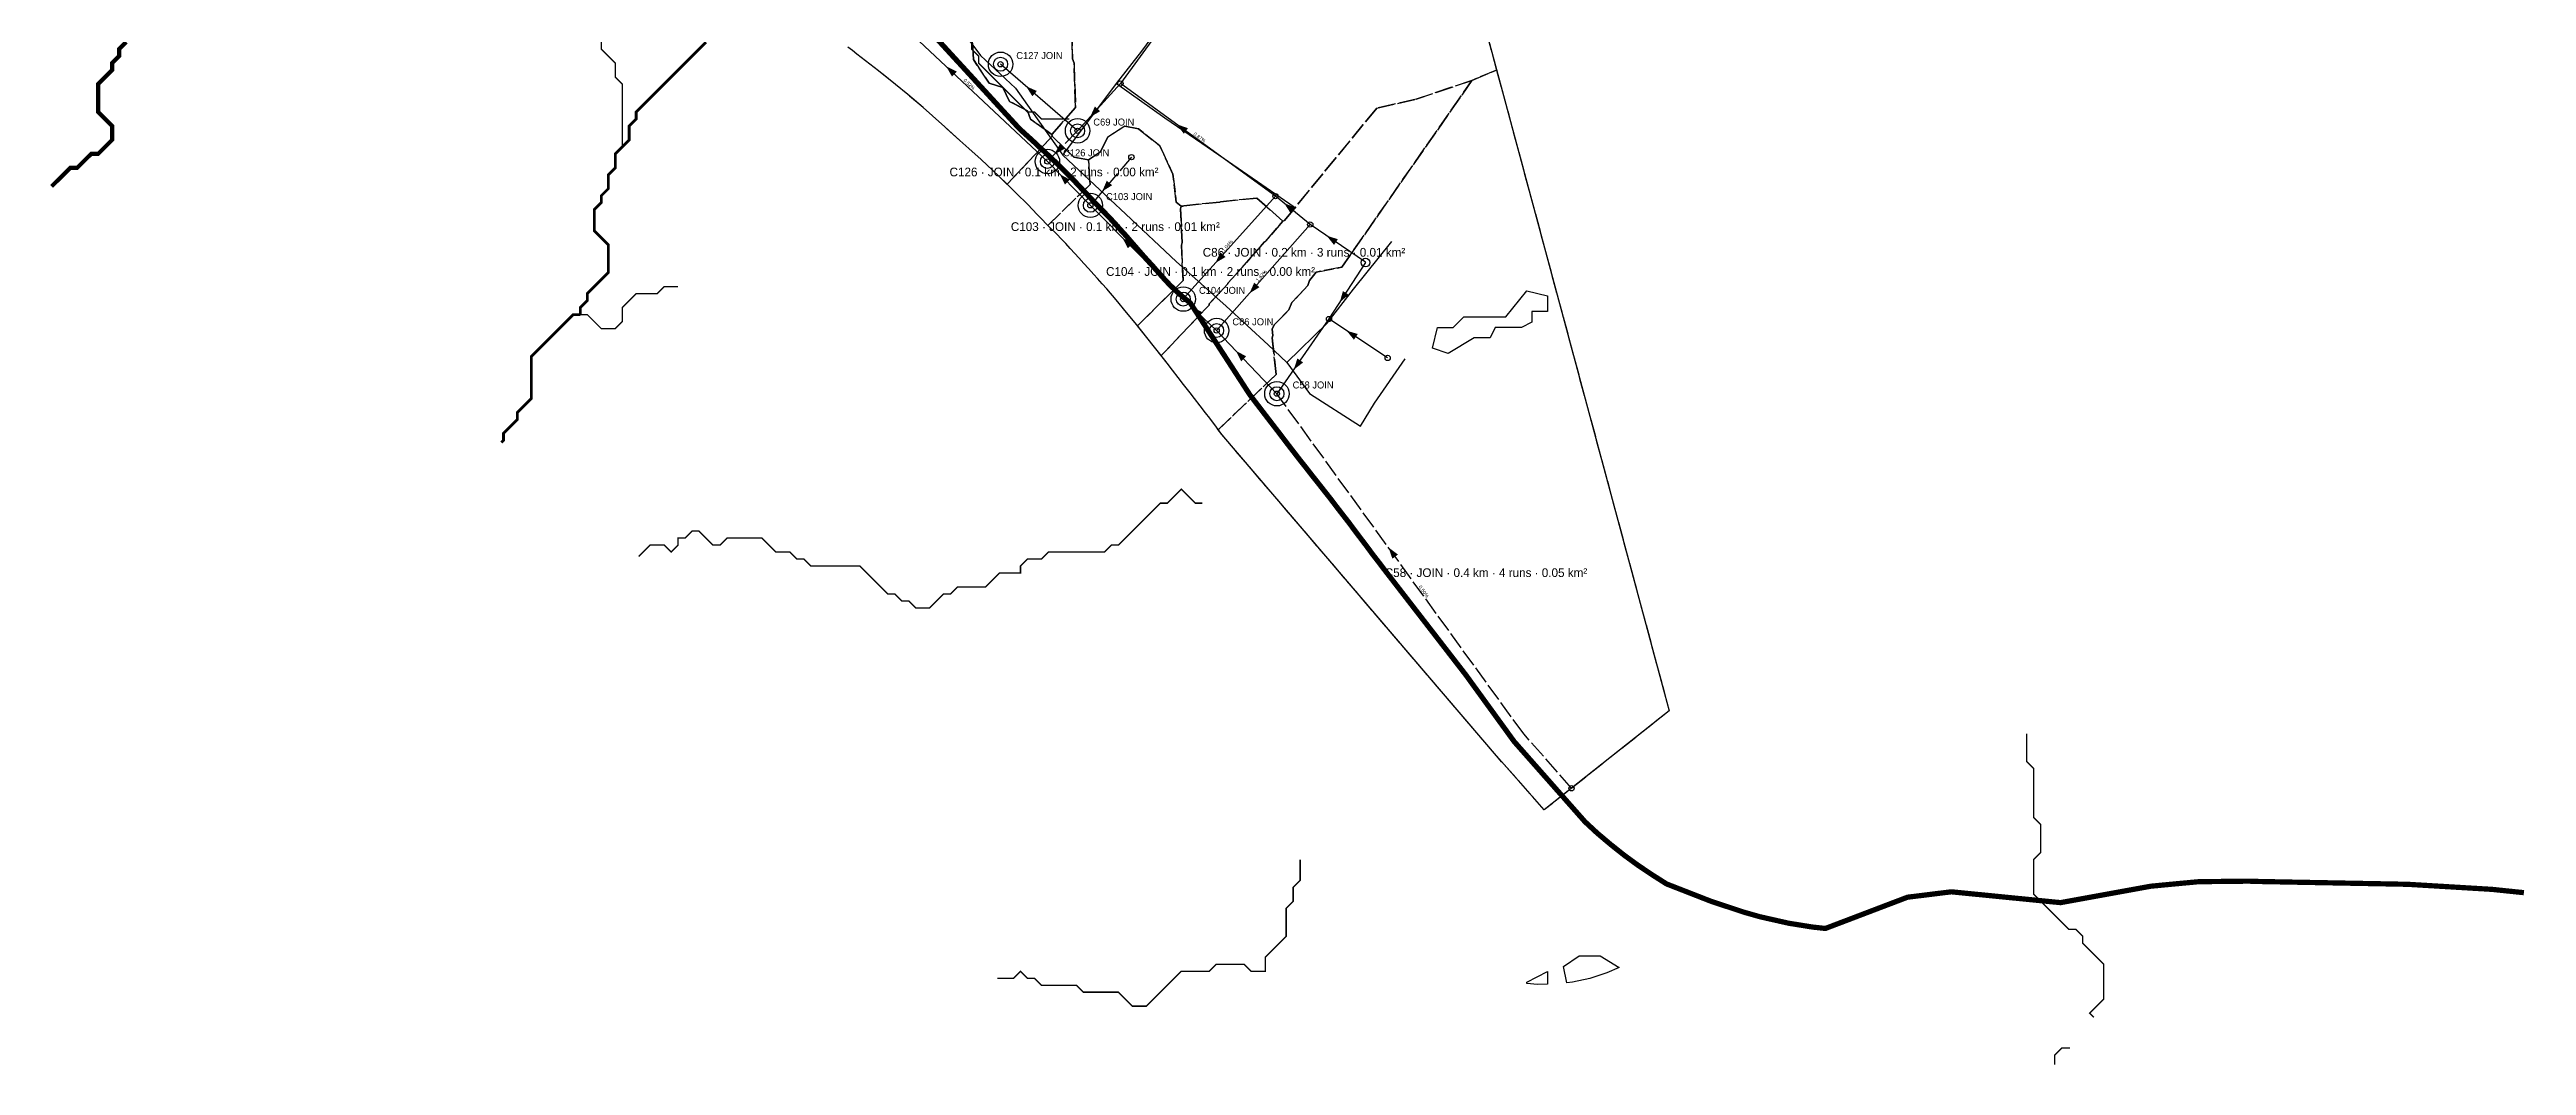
# Model space of a CAD drawing. Header units: metres. Extents: x 442821 to 452274, y 2561971 to 2571293.
# Drawn here: x 450536 to 451954, y 2566590 to 2567172 of the extents above; entities that cross this region are included whole.
import ezdxf
from ezdxf.enums import TextEntityAlignment as Align

# ---------------------------------------------------------------- set-up
doc = ezdxf.new("R2010")
doc.units = ezdxf.units.M
doc.header["$LTSCALE"] = 8
doc.linetypes.add('DASHED', pattern=[1.524, 1.27, -0.254])
for name, color, linetype in [('A_ARROWS', 7, 'Continuous'), ('A_BUILT_2006', 252, 'Continuous'), ('A_CATCH_LABEL', 7, 'Continuous'), ('A_CATCHMENTS', 7, 'Continuous'), ('A_ENVELOPE', 3, 'Continuous'), ('A_GRADIENT', 8, 'Continuous'), ('A_JUNCTIONS', 8, 'Continuous'), ('A_MAIN_PIPE', 5, 'Continuous'), ('A_OUTLET_LABEL', 7, 'Continuous'), ('A_OUTLETS', 7, 'Continuous'), ('A_RUNS', 7, 'Continuous'), ('A_STREAMS', 5, 'Continuous'), ('A_WADI', 4, 'Continuous')]:
    doc.layers.add(name, color=color, linetype=linetype)

msp = doc.modelspace()

# ---------------------------------------------------------------- linework, layer by layer
at = {"layer": 'A_ARROWS', "color": 1}
for points in [[(451049.5, 2567162.5), (451055.5, 2567159.5), (451052.8, 2567156.6)], [(451138.8, 2567090.9), (451141.4, 2567097), (451144.5, 2567094.4)], [(451150.4, 2567064.2), (451156.4, 2567061.1), (451153.5, 2567058.3)], [(451267.3, 2567065.5), (451273.7, 2567063.5), (451271.5, 2567060.2)], [(451223.1, 2567032.5), (451225.8, 2567038.6), (451228.8, 2567036)], [(451215.3, 2566999.6), (451221.2, 2566996.4), (451218.3, 2566993.6)]]:
    msp.add_solid(points, dxfattribs=at)
at = {"layer": 'A_ARROWS', "color": 4}
msp.add_solid([(451095.2, 2567151.1), (451101.4, 2567148.4), (451098.8, 2567145.4)], dxfattribs=at)
at = {"layer": 'A_ARROWS', "color": 2}
for points in [[(451131.8, 2567133.4), (451134.6, 2567139.5), (451137.6, 2567136.8)], [(451181.5, 2567129.3), (451187.9, 2567127.1), (451185.5, 2567123.9)], [(451242.9, 2567084.2), (451249.1, 2567081.7), (451246.5, 2567078.6)]]:
    msp.add_solid(points, dxfattribs=at)
at = {"layer": 'A_ARROWS', "color": 3}
for points in [[(451111.5, 2567112.2), (451114.6, 2567118.1), (451117.4, 2567115.3)], [(451114.4, 2567100.8), (451120.3, 2567097.6), (451117.5, 2567094.8)], [(451203.6, 2567049.9), (451206.4, 2567056), (451209.4, 2567053.3)], [(451274.8, 2567027.4), (451276.6, 2567033.8), (451279.9, 2567031.7)], [(451189.9, 2567024.8), (451195.9, 2567021.8), (451193.2, 2567018.9)], [(451278.7, 2567011.1), (451285.1, 2567009.2), (451282.9, 2567005.9)], [(451248.5, 2566988.8), (451250.5, 2566995.2), (451253.8, 2566992.9)], [(451302.7, 2566886.9), (451308.1, 2566882.9), (451304.9, 2566880.5)]]:
    msp.add_solid(points, dxfattribs=at)
at = {"layer": 'A_BUILT_2006', "color": 252}
for points in [[(451048.8, 2567195.9), (451069.1, 2567168.7)], [(451161.4, 2567171.2), (451169, 2567181.3), (451181, 2567189.7)], [(451146.9, 2567152.6), (451161.4, 2567171.2)], [(451069.1, 2567168.7), (451089.2, 2567150)], [(451089.2, 2567150), (451116.2, 2567111.6)], [(451116.2, 2567111.6), (451146.9, 2567152.6)], [(451146.9, 2567152.6), (451174.6, 2567133)], [(451174.6, 2567133), (451202.5, 2567113.9)], [(451202.5, 2567113.9), (451222.2, 2567100.3)], [(451116.2, 2567111.6), (451125.4, 2567103)], [(451125.4, 2567103), (451152.4, 2567077.9)], [(451222.2, 2567100.3), (451248.7, 2567082)], [(451152.4, 2567077.9), (451181.2, 2567050.7)], [(451282.6, 2567034.8), (451304.6, 2567062.2)], [(451181.2, 2567050.7), (451209.8, 2567025.2)], [(451267.6, 2567015.4), (451282.6, 2567034.8)], [(451209.8, 2567025.2), (451233.8, 2567003)], [(451244.4, 2566992.9), (451267.6, 2567015.4)], [(451233.8, 2567003), (451244.4, 2566992.9)], [(451244.4, 2566992.9), (451257.5, 2566975.2)], [(451294.7, 2566969.6), (451312.2, 2566994.9)], [(451257.5, 2566975.2), (451286.7, 2566956.4)], [(451286.7, 2566956.4), (451294.7, 2566969.6)]]:
    msp.add_lwpolyline(points, dxfattribs=at)
at = {"layer": 'A_CATCHMENTS', "color": 2, "linetype": 'DASHED'}
msp.add_lwpolyline([(451324.1, 2567311.2), (451364.6, 2567160.4), (451350.4, 2567154.4), (451318.5, 2567143.7), (451296, 2567138.6), (451243.1, 2567074.2), (451242.2, 2567073.9), (451227.4, 2567087.1), (451206.6, 2567085), (451206.2, 2567084.8), (451185.6, 2567082.7), (451185, 2567082.5), (451183.9, 2567082.4), (451181.2, 2567084.7), (451179.3, 2567100.7), (451171.8, 2567117), (451159.5, 2567126.8), (451151.7, 2567128.3), (451142.1, 2567122.1), (451137.9, 2567113.6), (451131, 2567109), (451122.5, 2567110.4), (451110.2, 2567122.5), (451110, 2567123.4), (451123.5, 2567139), (451122.7, 2567164.4), (451121.8, 2567166.8), (451121.8, 2567166.8), (451121.3, 2567184.5)], dxfattribs=at)
at = {"layer": 'A_CATCHMENTS', "color": 4, "linetype": 'DASHED'}
msp.add_lwpolyline([(451085.7, 2567142.4), (451081.9, 2567150.3), (451074, 2567152.9), (451065.1, 2567166.4), (451063.9, 2567188), (451067, 2567202.7), (451075, 2567209.3), (451092.1, 2567218.9), (451112.1, 2567226.5), (451115.5, 2567222.3), (451118.2, 2567209.6), (451119, 2567193.2), (451121.3, 2567184.5), (451121.8, 2567166.8), (451122.7, 2567164.4), (451123.5, 2567139), (451110, 2567123.4), (451097.8, 2567132.2), (451096.1, 2567137.1), (451085.7, 2567142.4)], close=True, dxfattribs=at)
at = {"layer": 'A_CATCHMENTS', "color": 1, "linetype": 'DASHED'}
msp.add_lwpolyline([(451063.9, 2567188), (451065.1, 2567166.4), (451074, 2567152.9), (451081.9, 2567150.3), (451085.7, 2567142.4), (451096.1, 2567137.1), (451097.8, 2567132.2), (451110, 2567123.4), (451110.2, 2567122.5), (451084.4, 2567095), (451079.7, 2567099.6), (451076.2, 2567102.9), (451069.4, 2567109.2), (451062.5, 2567115.5), (451057.3, 2567120.1), (451048.6, 2567127.9), (451041.7, 2567134.1), (451036.3, 2567138.9), (451027.6, 2567146.3), (451020.4, 2567152.2), (451010.7, 2567160), (451005.8, 2567163.8), (450998.4, 2567169.5), (450995.8, 2567171.5), (450993.2, 2567173.5)], dxfattribs=at)
at = {"layer": 'A_CATCHMENTS', "color": 3, "linetype": 'DASHED'}
for points in [[(451238.3, 2566986), (451236.1, 2567007), (451236.5, 2567008.3), (451236.1, 2567011.9), (451237.3, 2567014.5), (451245.7, 2567023.1), (451247.4, 2567027.2), (451256.5, 2567037), (451257.4, 2567039.9), (451261.3, 2567044.6), (451275.9, 2567047.4), (451350.4, 2567154.4), (451364.6, 2567160.4), (451463.4, 2566793.3), (451391.8, 2566736.6), (451364.5, 2566767.6), (451207.2, 2566951.7), (451205.2, 2566954.4), (451238.3, 2566986)], [(451110.2, 2567122.5), (451122.5, 2567110.4), (451131, 2567109), (451131.8, 2567094.9), (451107.7, 2567071.4), (451106.9, 2567072.1), (451104.2, 2567074.9), (451101.5, 2567077.7), (451098.9, 2567080.5), (451096.2, 2567083.3), (451089.5, 2567089.9), (451084.4, 2567095), (451110.2, 2567122.5)], [(451185.2, 2567039.9), (451184.1, 2567060.1), (451184.6, 2567061.7), (451183.6, 2567080.9), (451183.9, 2567082.4), (451185, 2567082.5), (451185.6, 2567082.7), (451206.2, 2567084.8), (451206.6, 2567085), (451227.4, 2567087.1), (451242.2, 2567073.9), (451232.3, 2567062.1), (451231.7, 2567062), (451221.4, 2567050.1), (451221.3, 2567050.1), (451210.7, 2567038.3), (451210.7, 2567038), (451200.1, 2567026.5), (451200, 2567025.8), (451172.6, 2566996.8), (451168.8, 2567001.7), (451164.4, 2567007.2), (451159, 2567013.9), (451185.2, 2567039.9)]]:
    msp.add_lwpolyline(points, close=True, dxfattribs=at)
at = {"layer": 'A_CATCHMENTS', "color": 1, "linetype": 'DASHED'}
for points in [[(451210.7, 2567038), (451210.7, 2567038.3), (451221.3, 2567050.1), (451221.4, 2567050.1), (451231.7, 2567062), (451232.3, 2567062.1), (451242.2, 2567073.9), (451243.1, 2567074.2), (451296, 2567138.6), (451318.5, 2567143.7), (451350.4, 2567154.4), (451275.9, 2567047.4), (451261.3, 2567044.6), (451257.4, 2567039.9), (451256.5, 2567037), (451247.4, 2567027.2), (451245.7, 2567023.1), (451237.3, 2567014.5), (451236.1, 2567011.9), (451236.5, 2567008.3), (451236.1, 2567007), (451238.3, 2566986), (451205.2, 2566954.4), (451204.2, 2566955.8), (451200.4, 2566960.9), (451198, 2566964), (451194.9, 2566968.1), (451191.7, 2566972.2), (451189.1, 2566975.5), (451185.4, 2566980.3), (451182.2, 2566984.3), (451179.1, 2566988.4), (451175.9, 2566992.5), (451172.6, 2566996.8), (451200, 2567025.8), (451200.1, 2567026.5), (451210.7, 2567038)], [(451131.8, 2567094.9), (451131, 2567109), (451137.9, 2567113.6), (451142.1, 2567122.1), (451151.7, 2567128.3), (451159.5, 2567126.8), (451171.8, 2567117), (451179.3, 2567100.7), (451181.2, 2567084.7), (451183.9, 2567082.4), (451183.6, 2567080.9), (451184.6, 2567061.7), (451184.1, 2567060.1), (451185.2, 2567039.9), (451159, 2567013.9), (451158.6, 2567014.4), (451152.7, 2567021.6), (451146.7, 2567028.7), (451141.4, 2567035.1), (451138.7, 2567038), (451136.1, 2567040.9), (451134, 2567043.3), (451130.9, 2567046.7), (451128.3, 2567049.5), (451125.4, 2567052.8), (451123.2, 2567055.3), (451120.5, 2567058.2), (451117.9, 2567061.1), (451115.9, 2567063.2), (451112.4, 2567066.7), (451109.1, 2567069.9), (451107.7, 2567071.4), (451131.8, 2567094.9)]]:
    msp.add_lwpolyline(points, close=True, dxfattribs=at)
at = {"layer": 'A_ENVELOPE', "color": 3}
msp.add_lwpolyline([(451207.7, 2567743.8), (451463.4, 2566793.3), (451391.8, 2566736.6), (451364.5, 2566767.6), (451207.2, 2566951.7), (451204.2, 2566955.8), (451200.4, 2566960.9), (451198, 2566964), (451194.9, 2566968.1), (451191.7, 2566972.2), (451189.1, 2566975.5), (451185.4, 2566980.3), (451182.2, 2566984.3), (451179.1, 2566988.4), (451175.9, 2566992.5), (451168.8, 2567001.7), (451164.4, 2567007.2), (451158.6, 2567014.4), (451152.7, 2567021.6), (451146.7, 2567028.7), (451141.4, 2567035.1), (451138.7, 2567038), (451136.1, 2567040.9), (451134, 2567043.3), (451130.9, 2567046.7), (451128.3, 2567049.5), (451125.4, 2567052.8), (451123.2, 2567055.3), (451120.5, 2567058.2), (451117.9, 2567061.1), (451115.9, 2567063.2), (451112.4, 2567066.7), (451109.1, 2567069.9), (451106.9, 2567072.1), (451104.2, 2567074.9), (451101.5, 2567077.7), (451098.9, 2567080.5), (451096.2, 2567083.3), (451089.5, 2567089.9), (451079.7, 2567099.6), (451076.2, 2567102.9), (451069.4, 2567109.2), (451062.5, 2567115.5), (451057.3, 2567120.1), (451048.6, 2567127.9), (451041.7, 2567134.1), (451036.3, 2567138.9), (451027.6, 2567146.3), (451020.4, 2567152.2), (451010.7, 2567160), (451005.8, 2567163.8), (450998.4, 2567169.5), (450995.8, 2567171.5), (450993.2, 2567173.5)], dxfattribs=at)
at = {"layer": 'A_JUNCTIONS'}
for centre in [(451080.6, 2567163.7), (451149.2, 2567152.7), (451124.7, 2567125.6), (451107.4, 2567108), (451155.5, 2567110.5), (451238, 2567088.2), (451132, 2567082.9), (451257.9, 2567071.9), (451185.2, 2567029.2), (451268.6, 2567017.8), (451204.3, 2567011.2), (451302.2, 2566995.5), (451238.8, 2566975), (451407.5, 2566749)]:
    msp.add_circle(centre, 1.5, dxfattribs=at)
at = {"layer": 'A_JUNCTIONS', "color": 30}
msp.add_circle((451289.5, 2567050.1), 2.5, dxfattribs=at)
at = {"layer": 'A_MAIN_PIPE', "color": 5, "const_width": 3}
msp.add_lwpolyline([(451952.7, 2566689.2), (451934.4, 2566691.1), (451886.1, 2566694), (451801.6, 2566695.6), (451794.9, 2566695.8), (451776.5, 2566695.6), (451766.6, 2566695.5), (451750.5, 2566694), (451739.1, 2566692.9), (451687.4, 2566683.5), (451624.9, 2566689.7), (451599.8, 2566686.6), (451552.8, 2566668.7), (451545.5, 2566669.5), (451531.8, 2566671.7), (451515.4, 2566675.4), (451505.9, 2566678.1), (451487, 2566684.4), (451461.9, 2566694.2), (451453.7, 2566699.4), (451445.8, 2566704.7), (451437.7, 2566710.6), (451429.9, 2566716.8), (451422.2, 2566723.3), (451415.2, 2566729.8), (451374.6, 2566775.8), (451346.9, 2566814), (451300.2, 2566874.4), (451297.1, 2566878.5), (451293.3, 2566883.4), (451290.3, 2566887.5), (451287.1, 2566891.7), (451283.4, 2566896.6), (451280, 2566901.2), (451277.5, 2566904.4), (451273, 2566910.2), (451269.6, 2566914.7), (451266.2, 2566919), (451262.5, 2566923.7), (451259, 2566928.1), (451255.5, 2566932.6), (451252, 2566937), (451244.9, 2566946.2), (451239.5, 2566953.3), (451234.1, 2566960.3), (451226.2, 2566970.6), (451223.3, 2566974.4), (451189.2, 2567027), (451185.6, 2567029.9), (451181.6, 2567033.4), (451177.5, 2567037.3), (451174.6, 2567040.4), (451170.1, 2567045.4), (451167.4, 2567048.5), (451164.7, 2567051.4), (451162, 2567054.4), (451159.3, 2567057.5), (451156.7, 2567060.5), (451154.1, 2567063.5), (451151.6, 2567066.4), (451148.6, 2567069.6), (451145.9, 2567072.7), (451142.4, 2567076.4), (451140.3, 2567078.6), (451137.4, 2567081.5), (451134.6, 2567084.4), (451133, 2567086.1), (451129.1, 2567090.3), (451126.3, 2567093.2), (451123.5, 2567096.2), (451120.6, 2567099.1), (451117.2, 2567102.5), (451114.9, 2567104.8), (451112, 2567107.7), (451110.3, 2567109.3), (451106, 2567113.4), (451103, 2567116.1), (451100.6, 2567118.4), (451097.1, 2567121.6), (451094.1, 2567124.3), (451091.1, 2567127.1), (451044.5, 2567177.9)], dxfattribs=at)
at = {"layer": 'A_OUTLETS', "color": 5}
for centre, radius in [((451080.6, 2567163.7), 7), ((451080.6, 2567163.7), 4), ((451124.7, 2567125.6), 7), ((451124.7, 2567125.6), 4), ((451107.4, 2567108), 7), ((451107.4, 2567108), 4), ((451132, 2567082.9), 7), ((451132, 2567082.9), 4), ((451185.2, 2567029.2), 7), ((451185.2, 2567029.2), 4), ((451204.3, 2567011.2), 7), ((451204.3, 2567011.2), 4), ((451238.8, 2566975), 7), ((451238.8, 2566975), 4)]:
    msp.add_circle(centre, radius, dxfattribs=at)
at = {"layer": 'A_RUNS', "color": 2}
for points in [[(451192.6, 2567213), (451170.3, 2567181.6), (451149.3, 2567152.7)], [(451149.3, 2567152.7), (451124.7, 2567125.6)], [(451238, 2567088.2), (451149.3, 2567152.7)], [(451257.9, 2567071.9), (451238, 2567088.2)]]:
    msp.add_lwpolyline(points, dxfattribs=at)
at = {"layer": 'A_RUNS', "color": 1}
for points in [[(451107.4, 2567108), (451015.7, 2567194.2)], [(451185.2, 2567029.3), (451132, 2567082.8)], [(451257.9, 2567071.9), (451204.3, 2567011.2)], [(451289.5, 2567050.1), (451289.6, 2567050.3), (451257.9, 2567071.9)], [(451238.8, 2566975), (451204.3, 2567011.2)]]:
    msp.add_lwpolyline(points, dxfattribs=at)
at = {"layer": 'A_RUNS', "color": 4}
msp.add_lwpolyline([(451124.7, 2567125.6), (451080.6, 2567163.7)], dxfattribs=at)
at = {"layer": 'A_RUNS', "color": 3, "linetype": 'DASHED'}
for points in [[(451124.7, 2567125.6), (451107.4, 2567108)], [(451407.5, 2566749.1), (451380.1, 2566780.1), (451238.8, 2566975)]]:
    msp.add_lwpolyline(points, dxfattribs=at)
at = {"layer": 'A_RUNS', "color": 3}
for points in [[(451132, 2567082.8), (451107.4, 2567108)], [(451238, 2567088.2), (451185.2, 2567029.3)], [(451289.5, 2567050.1), (451268.6, 2567017.8)], [(451204.3, 2567011.2), (451185.2, 2567029.3)], [(451268.6, 2567017.8), (451238.8, 2566975)], [(451302.2, 2566995.6), (451268.6, 2567017.8)]]:
    msp.add_lwpolyline(points, dxfattribs=at)
at = {"layer": 'A_RUNS', "color": 1, "linetype": 'DASHED'}
msp.add_lwpolyline([(451155.5, 2567110.5), (451132, 2567082.8)], dxfattribs=at)
at = {"layer": 'A_STREAMS', "color": 5}
for points, const_width in [([(450580, 2567176.4), (450576, 2567172.4), (450576, 2567168.4), (450572, 2567164.4), (450572, 2567160.4), (450568, 2567156.4), (450564, 2567152.4), (450564, 2567148.4), (450564, 2567144.4), (450564, 2567140.4), (450564, 2567136.4), (450568, 2567132.4), (450572, 2567128.4), (450572, 2567124.4), (450572, 2567120.4), (450568, 2567116.4), (450564, 2567112.4), (450560, 2567112.4), (450556, 2567108.4), (450552, 2567104.4), (450548, 2567104.4), (450544, 2567100.4), (450540, 2567096.4), (450537.3, 2567093.7)], 2.4), ([(450852, 2567176.4), (450852, 2567172.4), (450856, 2567168.4), (450860, 2567164.4), (450860, 2567160.4), (450860, 2567156.4), (450864, 2567152.4), (450864, 2567148.4), (450864, 2567144.4), (450864, 2567140.4), (450864, 2567136.4), (450864, 2567132.4), (450864, 2567128.4), (450864, 2567124.4), (450864, 2567120.4), (450864, 2567116.4)], 0.8), ([(450912, 2567176.4), (450908, 2567172.4), (450904, 2567168.4), (450900, 2567164.4), (450896, 2567160.4), (450892, 2567156.4), (450888, 2567152.4), (450884, 2567148.4), (450880, 2567144.4), (450876, 2567140.4), (450872, 2567136.4), (450872, 2567132.4), (450868, 2567128.4), (450868, 2567124.4), (450868, 2567120.4), (450864, 2567116.4)], 1.6), ([(451120, 2567132.4), (451116, 2567132.4), (451112, 2567132.4), (451108, 2567132.4), (451104, 2567132.4), (451100, 2567136.4), (451096, 2567136.4), (451092, 2567140.4), (451088, 2567144.4), (451084, 2567148.4), (451080, 2567152.4), (451076, 2567156.4), (451072, 2567160.4), (451068, 2567164.4), (451068, 2567168.4), (451064, 2567172.4), (451064, 2567176.4)], 0.8), ([(450864, 2567116.4), (450860, 2567112.4), (450860, 2567108.4), (450860, 2567104.4), (450856, 2567100.4), (450856, 2567096.4), (450856, 2567092.4), (450852, 2567088.4), (450852, 2567084.4), (450848, 2567080.4), (450848, 2567076.3), (450848, 2567072.3), (450848, 2567068.3), (450852, 2567064.3), (450856, 2567060.3), (450856, 2567056.3), (450856, 2567052.3), (450856, 2567048.3), (450856, 2567044.3), (450852, 2567040.3), (450848, 2567036.3), (450844, 2567032.3), (450844, 2567028.3), (450840, 2567024.3), (450840, 2567020.3)], 1.6), ([(450896, 2567036.3), (450892, 2567036.3), (450888, 2567036.3), (450884, 2567032.3), (450880, 2567032.3), (450876, 2567032.3), (450872, 2567032.3), (450868, 2567028.3), (450864, 2567024.3), (450864, 2567020.3), (450864, 2567016.3), (450860, 2567012.3), (450856, 2567012.3), (450852, 2567012.3), (450848, 2567016.3), (450844, 2567020.3), (450840, 2567020.3)], 0.8), ([(450840, 2567020.3), (450836, 2567020.3), (450832, 2567016.3), (450828, 2567012.3), (450824, 2567008.3), (450820, 2567004.3), (450816, 2567000.3), (450812, 2566996.3), (450812, 2566992.3), (450812, 2566988.3), (450812, 2566984.3), (450812, 2566980.3), (450812, 2566976.3), (450812, 2566972.3), (450808, 2566968.3), (450804, 2566964.3), (450804, 2566960.3), (450800, 2566956.3), (450796, 2566952.3), (450796, 2566948.3), (450794.8, 2566947.1)], 1.6), ([(451196.1, 2566912.3), (451192.1, 2566912.3), (451188.1, 2566916.3), (451184.1, 2566920.3), (451180.1, 2566916.3), (451176.1, 2566912.3), (451172.1, 2566912.3), (451168.1, 2566908.3), (451164, 2566904.3), (451160, 2566900.3), (451156, 2566896.3), (451152, 2566892.3), (451148, 2566888.3), (451144, 2566888.3), (451140, 2566884.3), (451136, 2566884.3), (451132, 2566884.3), (451128, 2566884.3), (451124, 2566884.3), (451120, 2566884.3), (451116, 2566884.3), (451112, 2566884.3), (451108, 2566884.3), (451104, 2566880.3), (451100, 2566880.3), (451096, 2566880.3), (451092, 2566876.3), (451092, 2566872.3), (451088, 2566872.3), (451084, 2566872.3), (451080, 2566872.3), (451076, 2566868.3), (451072, 2566864.3), (451068, 2566864.3), (451064, 2566864.3), (451060, 2566864.3), (451056, 2566864.3), (451052, 2566860.3), (451048, 2566860.3), (451044, 2566856.3), (451040, 2566852.3), (451036, 2566852.3), (451032, 2566852.3), (451028, 2566856.3), (451024, 2566856.3), (451020, 2566860.3), (451016, 2566860.3), (451012, 2566864.3), (451008, 2566868.3), (451004, 2566872.3), (451000, 2566876.3), (450996, 2566876.3), (450992, 2566876.3), (450988, 2566876.3), (450984, 2566876.3), (450980, 2566876.3), (450976, 2566876.3), (450972, 2566876.3), (450968, 2566880.3), (450964, 2566880.3), (450960, 2566884.3), (450956, 2566884.3), (450952, 2566884.3), (450948, 2566888.3), (450944, 2566892.3), (450940, 2566892.3), (450936, 2566892.3), (450932, 2566892.3), (450928, 2566892.3), (450924, 2566892.3), (450920, 2566888.3), (450916, 2566888.3), (450912, 2566892.3), (450908, 2566896.3), (450904, 2566896.3), (450900, 2566892.3), (450896, 2566892.3), (450896, 2566888.3), (450892, 2566884.3), (450888, 2566888.3), (450884, 2566888.3), (450880, 2566888.3), (450876, 2566884.3), (450873.4, 2566881.7)], 0.8), ([(451668.1, 2566780.2), (451668.1, 2566776.2), (451668.1, 2566772.2), (451668.1, 2566768.2), (451668.1, 2566764.2), (451672.1, 2566760.2), (451672.1, 2566756.2), (451672.1, 2566752.2), (451672.1, 2566748.2), (451672.1, 2566744.2), (451672.1, 2566740.2), (451672.1, 2566736.2), (451672.1, 2566732.2), (451676.1, 2566728.2), (451676.1, 2566724.2), (451676.1, 2566720.2), (451676.1, 2566716.2), (451676.1, 2566712.2), (451672.1, 2566708.2), (451672.1, 2566704.2), (451672.1, 2566700.2), (451672.1, 2566696.2), (451672.1, 2566692.2), (451672.1, 2566688.2), (451676.1, 2566684.2), (451680.1, 2566680.2), (451684.1, 2566676.2), (451688.1, 2566672.2), (451692.1, 2566668.2), (451696.1, 2566668.2), (451700.1, 2566664.2), (451700.1, 2566660.2), (451704.1, 2566656.2), (451708.1, 2566652.2), (451712.1, 2566648.2), (451712.1, 2566644.2), (451712.1, 2566640.2), (451712.1, 2566636.2), (451712.1, 2566632.2), (451712.1, 2566628.2), (451708.1, 2566624.2), (451704.1, 2566620.2), (451706.5, 2566617.8)], 0.8), ([(451252.1, 2566708.2), (451252.1, 2566704.2), (451252.1, 2566700.2), (451252.1, 2566696.2), (451248.1, 2566692.2), (451248.1, 2566688.2), (451248.1, 2566684.2), (451244.1, 2566680.2), (451244.1, 2566676.2), (451244.1, 2566672.2), (451244.1, 2566668.2), (451244.1, 2566664.2), (451240.1, 2566660.2), (451236.1, 2566656.2), (451232.1, 2566652.2), (451232.1, 2566648.2), (451232.1, 2566644.2), (451228.1, 2566644.2), (451224.1, 2566644.2), (451220.1, 2566648.2), (451216.1, 2566648.2), (451212.1, 2566648.2), (451208.1, 2566648.2), (451204.1, 2566648.2), (451200.1, 2566644.2), (451196.1, 2566644.2), (451192.1, 2566644.2), (451188.1, 2566644.2), (451184.1, 2566644.2), (451180.1, 2566640.2), (451176.1, 2566636.2), (451172.1, 2566632.2), (451168.1, 2566628.2), (451164, 2566624.2), (451160, 2566624.2), (451156, 2566624.2), (451152, 2566628.2), (451148, 2566632.2), (451144, 2566632.2), (451140, 2566632.2), (451136, 2566632.2), (451132, 2566632.2), (451128, 2566632.2), (451124, 2566636.2), (451120, 2566636.2), (451116, 2566636.2), (451112, 2566636.2), (451108, 2566636.2), (451104, 2566636.2), (451100, 2566640.2), (451096, 2566640.2), (451092, 2566644.2), (451088, 2566640.2), (451084, 2566640.2), (451080, 2566640.2), (451078.8, 2566640.2)], 0.8), ([(451692.8, 2566600.2), (451692.1, 2566600.2), (451688.1, 2566600.2), (451684.1, 2566596.2), (451684.1, 2566592.2), (451684.1, 2566590.6)], 0.8)]:
    msp.add_lwpolyline(points, dxfattribs=dict(at, const_width=const_width))
at = {"layer": 'A_WADI', "color": 4}
for points in [[(451393.8, 2567031), (451393.8, 2567022), (451384.8, 2567022), (451384.8, 2567016), (451378.8, 2567013), (451363.8, 2567013), (451360.8, 2567007), (451351.8, 2567007), (451336.8, 2566998), (451327.8, 2567001), (451330.8, 2567013), (451339.8, 2567013), (451345.8, 2567019), (451369.8, 2567019), (451381.8, 2567034), (451393.8, 2567031)], [(451402.8, 2566647), (451411.8, 2566653), (451423.8, 2566653), (451434.8, 2566646.4), (451427.6, 2566643.3), (451418, 2566640.1), (451408.1, 2566638), (451404.7, 2566637.6), (451402.8, 2566647)], [(451381.8, 2566638), (451393.8, 2566644), (451393.8, 2566636.8), (451388, 2566636.7), (451381.8, 2566637.2), (451381.8, 2566638)]]:
    msp.add_lwpolyline(points, close=True, dxfattribs=at)

# ---------------------------------------------------------------- texts
at = {"layer": 'A_CATCH_LABEL', "color": 3}
for s, p in [('C126 · JOIN · 0.1 km · 2 runs · 0.00 km²', (451111.2, 2567102)), ('C104 · JOIN · 0.1 km · 2 runs · 0.00 km²', (451200.8, 2567045)), ('C58 · JOIN · 0.4 km · 4 runs · 0.05 km²', (451358.5, 2566872.5))]:
    msp.add_text(s, height=5, dxfattribs=at).set_placement(p, align=Align.MIDDLE_CENTER)
at = {"layer": 'A_CATCH_LABEL', "color": 1}
for s, p in [('C103 · JOIN · 0.1 km · 2 runs · 0.01 km²', (451146.3, 2567070.7)), ('C86 · JOIN · 0.2 km · 3 runs · 0.01 km²', (451254.3, 2567056))]:
    msp.add_text(s, height=5, dxfattribs=at).set_placement(p, align=Align.MIDDLE_CENTER)
at = {"layer": 'A_GRADIENT', "color": 1}
for s, rotation, p in [('0.52%', 316.7381, (451061.6, 2567151.1)), ('0.65%', 314.7935, (451158.6, 2567056.1)), ('1.62%', 48.5665, (451231.1, 2567041.5))]:
    msp.add_text(s, height=2, rotation=rotation, dxfattribs=at).set_placement(p, align=Align.BOTTOM_CENTER)
at = {"layer": 'A_GRADIENT', "color": 2}
msp.add_text('0.87%', height=2, rotation=324.0137, dxfattribs=at).set_placement((451193.6, 2567120.5), align=Align.BOTTOM_CENTER)
at = {"layer": 'A_GRADIENT', "color": 3}
for s, rotation, p in [('1.04%', 48.1565, (451211.6, 2567058.7)), ('0.50%', 305.9379, (451321.6, 2566860.8))]:
    msp.add_text(s, height=2, rotation=rotation, dxfattribs=at).set_placement(p, align=Align.BOTTOM_CENTER)
at = {"layer": 'A_OUTLET_LABEL', "color": 5}
for s, p in [('C127 JOIN', (451089.6, 2567166.7)), ('C69 JOIN', (451133.7, 2567128.6)), ('C126 JOIN', (451116.4, 2567111)), ('C103 JOIN', (451141, 2567085.9)), ('C104 JOIN', (451194.2, 2567032.2)), ('C86 JOIN', (451213.3, 2567014.2)), ('C58 JOIN', (451247.8, 2566978))]:
    msp.add_text(s, height=4, dxfattribs=at).set_placement(p)

doc.saveas('drawing.dxf')
